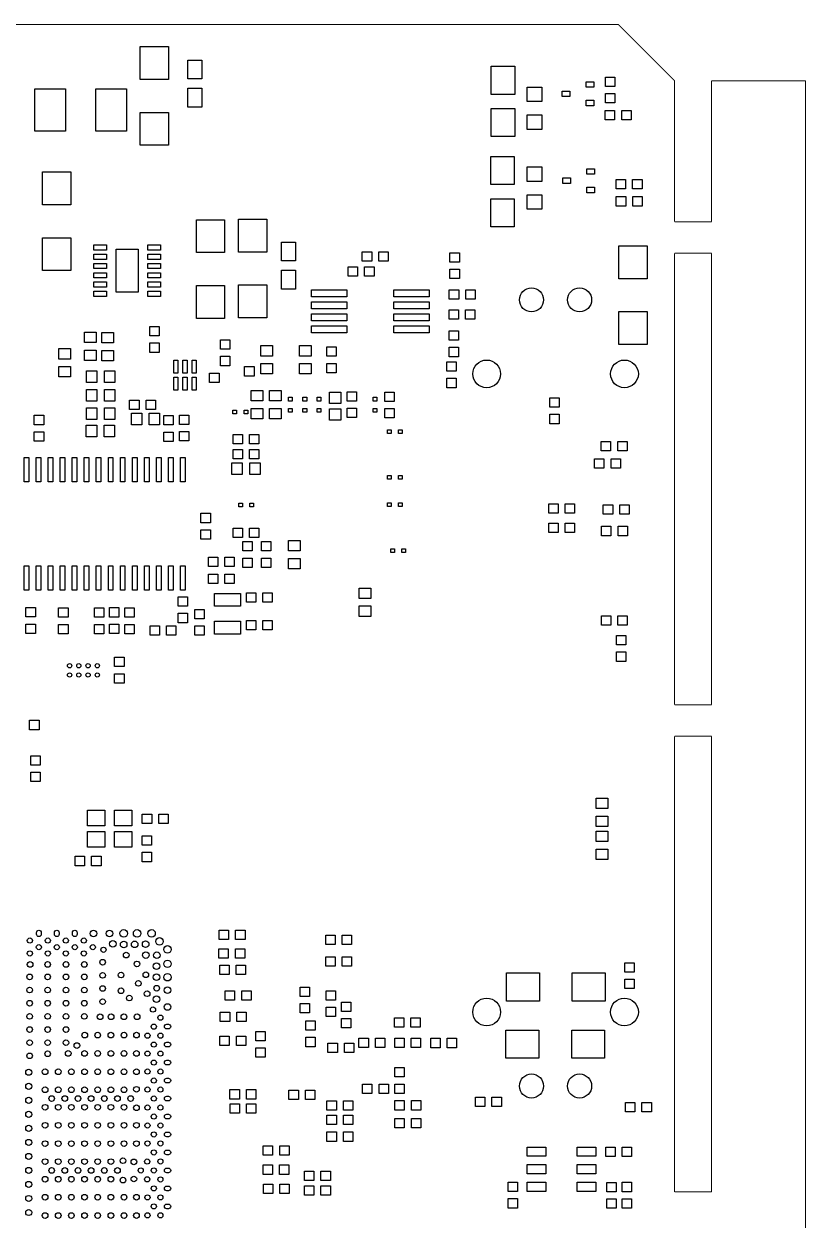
# Model space of a CAD drawing. Extents: x -29 to 115, y -38 to 102.
# Drawn here: x 53.7 to 96, y 37 to 101.6 of the extents above; entities that cross this region are included whole.
import ezdxf

# ---------------------------------------------------------------- set-up
doc = ezdxf.new("R2010")
doc.units = 0
doc.layers.add('BG_OUTLINE', color=254, linetype='CONTINUOUS')
doc.layers.add('PIN_PASTEMASK_TOP', color=85, linetype='CONTINUOUS')

msp = doc.modelspace()

# ---------------------------------------------------------------- linework, layer by layer
at = {"layer": 'BG_OUTLINE', "const_width": 0.0508}
for points in [[(85.852, 101.6), (3.048, 101.6)], [(85.851187, 101.599594), (3.048, 101.599594)], [(85.852, 101.6), (88.9, 98.552)], [(88.9, 90.932), (88.9, 98.552)], [(90.899996, 90.932), (90.899996, 98.552)], [(90.899996, 98.552), (95.979996, 98.552)], [(95.979996, 3.048), (95.979996, 98.552)], [(88.9, 90.932), (90.899996, 90.932)], [(88.9, 64.8208), (88.9, 89.2302)], [(88.9, 89.2302), (90.899996, 89.2302)], [(90.899996, 64.8208), (90.899996, 89.2302)], [(88.9, 64.8208), (90.899996, 64.8208)], [(88.9, 38.481), (88.9, 63.119)], [(88.9, 63.119), (90.899996, 63.119)], [(90.899996, 38.481), (90.899996, 63.119)], [(88.9, 38.481), (90.899996, 38.481)]]:
    msp.add_lwpolyline(points, dxfattribs=at)
at = {"layer": 'PIN_PASTEMASK_TOP'}
for points in [[(61.539222, 100.400307), (61.539222, 98.622307), (60.015222, 98.622307), (60.015222, 100.400307)], [(63.342317, 99.669092), (63.342317, 98.653092), (62.580317, 98.653092), (62.580317, 99.669092)], [(78.98638, 97.816416), (78.98638, 99.340416), (80.25638, 99.340416), (80.25638, 97.816416)], [(84.528482, 98.197708), (84.118475, 98.197708), (84.118475, 98.497708), (84.528482, 98.497708)], [(85.155329, 98.245066), (85.155329, 98.753066), (85.663329, 98.753066), (85.663329, 98.245066)], [(54.315081, 95.821805), (54.315081, 98.107805), (55.966081, 98.107805), (55.966081, 95.821805)], [(57.615099, 95.821805), (57.615099, 98.107805), (59.266099, 98.107805), (59.266099, 95.821805)], [(63.342317, 98.145092), (63.342317, 97.129092), (62.580317, 97.129092), (62.580317, 98.145092)], [(81.715762, 97.422564), (80.928362, 97.422564), (80.928362, 98.209964), (81.715762, 98.209964)], [(83.228459, 97.697709), (82.818453, 97.697709), (82.818453, 97.997708), (83.228459, 97.997708)], [(85.155329, 97.356066), (85.155329, 97.864066), (85.663329, 97.864066), (85.663329, 97.356066)], [(78.98638, 95.530416), (78.98638, 97.054416), (80.25638, 97.054416), (80.25638, 95.530416)], [(84.528482, 97.19771), (84.118475, 97.19771), (84.118475, 97.497709), (84.528482, 97.497709)], [(61.539222, 96.844307), (61.539222, 95.066307), (60.015222, 95.066307), (60.015222, 96.844307)], [(81.715762, 95.922541), (80.928362, 95.922541), (80.928362, 96.709941), (81.715762, 96.709941)], [(85.65642, 96.436993), (85.14842, 96.436993), (85.14842, 96.944993), (85.65642, 96.944993)], [(86.54542, 96.436993), (86.03742, 96.436993), (86.03742, 96.944993), (86.54542, 96.944993)], [(78.959456, 92.935857), (78.959456, 94.459857), (80.229456, 94.459857), (80.229456, 92.935857)], [(81.715762, 93.104564), (80.928362, 93.104564), (80.928362, 93.891964), (81.715762, 93.891964)], [(84.567674, 93.497794), (84.157668, 93.497794), (84.157668, 93.797793), (84.567674, 93.797793)], [(56.261203, 93.622774), (56.261203, 91.844774), (54.737203, 91.844774), (54.737203, 93.622774)], [(83.267652, 92.997795), (82.857645, 92.997795), (82.857645, 93.297794), (83.267652, 93.297794)], [(85.740951, 93.212209), (86.248951, 93.212209), (86.248951, 92.704209), (85.740951, 92.704209)], [(86.629951, 93.212209), (87.137951, 93.212209), (87.137951, 92.704209), (86.629951, 92.704209)], [(84.567674, 92.497796), (84.157668, 92.497796), (84.157668, 92.797795), (84.567674, 92.797795)], [(78.959456, 90.649857), (78.959456, 92.173857), (80.229456, 92.173857), (80.229456, 90.649857)], [(81.715762, 91.604541), (80.928362, 91.604541), (80.928362, 92.391941), (81.715762, 92.391941)], [(86.255022, 91.781122), (85.747022, 91.781122), (85.747022, 92.289122), (86.255022, 92.289122)], [(87.144022, 91.781122), (86.636022, 91.781122), (86.636022, 92.289122), (87.144022, 92.289122)], [(64.577011, 91.041601), (64.577011, 89.263601), (63.053011, 89.263601), (63.053011, 91.041601)], [(66.848609, 91.067712), (66.848609, 89.289712), (65.324609, 89.289712), (65.324609, 91.067712)], [(56.261203, 90.066774), (56.261203, 88.288774), (54.737203, 88.288774), (54.737203, 90.066774)], [(57.511823, 89.674319), (58.197623, 89.674319), (58.197623, 89.394919), (57.511823, 89.394919)], [(59.909812, 89.44041), (59.909812, 87.12901), (58.716012, 87.12901), (58.716012, 89.44041)], [(60.4282, 89.674319), (61.114, 89.674319), (61.114, 89.394919), (60.4282, 89.394919)], [(68.404943, 89.830656), (68.404943, 88.814656), (67.642943, 88.814656), (67.642943, 89.830656)], [(72.016112, 89.309092), (72.524112, 89.309092), (72.524112, 88.801092), (72.016112, 88.801092)], [(72.905112, 89.309092), (73.413112, 89.309092), (73.413112, 88.801092), (72.905112, 88.801092)], [(77.263854, 89.258445), (77.263854, 88.750445), (76.755854, 88.750445), (76.755854, 89.258445)], [(87.407699, 89.62898), (87.407699, 87.85098), (85.883699, 87.85098), (85.883699, 89.62898)], [(57.511823, 89.174498), (58.197623, 89.174498), (58.197623, 88.895098), (57.511823, 88.895098)], [(57.511823, 88.674321), (58.197623, 88.674321), (58.197623, 88.394921), (57.511823, 88.394921)], [(60.4282, 89.174498), (61.114, 89.174498), (61.114, 88.895098), (60.4282, 88.895098)], [(60.4282, 88.674321), (61.114, 88.674321), (61.114, 88.394921), (60.4282, 88.394921)], [(57.511823, 88.1745), (58.197623, 88.1745), (58.197623, 87.8951), (57.511823, 87.8951)], [(60.4282, 88.1745), (61.114, 88.1745), (61.114, 87.8951), (60.4282, 87.8951)], [(68.404943, 88.306656), (68.404943, 87.290656), (67.642943, 87.290656), (67.642943, 88.306656)], [(71.255103, 88.487707), (71.763103, 88.487707), (71.763103, 87.979707), (71.255103, 87.979707)], [(72.144103, 88.487707), (72.652103, 88.487707), (72.652103, 87.979707), (72.144103, 87.979707)], [(77.263854, 88.369445), (77.263854, 87.861445), (76.755854, 87.861445), (76.755854, 88.369445)], [(57.511823, 87.674323), (58.197623, 87.674323), (58.197623, 87.394923), (57.511823, 87.394923)], [(60.4282, 87.674323), (61.114, 87.674323), (61.114, 87.394923), (60.4282, 87.394923)], [(64.577011, 87.485601), (64.577011, 85.707601), (63.053011, 85.707601), (63.053011, 87.485601)], [(66.848609, 87.511712), (66.848609, 85.733712), (65.324609, 85.733712), (65.324609, 87.511712)], [(57.511823, 87.174502), (58.197623, 87.174502), (58.197623, 86.895102), (57.511823, 86.895102)], [(60.4282, 87.174502), (61.114, 87.174502), (61.114, 86.895102), (60.4282, 86.895102)], [(69.2785, 86.8775), (69.2785, 87.2585), (71.1835, 87.2585), (71.1835, 86.8775)], [(73.7235, 86.8775), (73.7235, 87.2585), (75.6285, 87.2585), (75.6285, 86.8775)], [(77.22677, 86.74923), (76.71877, 86.74923), (76.71877, 87.25723), (77.22677, 87.25723)], [(78.11577, 86.74923), (77.60777, 86.74923), (77.60777, 87.25723), (78.11577, 87.25723)], [(69.2785, 86.22731), (69.2785, 86.60831), (71.1835, 86.60831), (71.1835, 86.22731)], [(73.7235, 86.22731), (73.7235, 86.60831), (75.6285, 86.60831), (75.6285, 86.22731)], [(77.213358, 85.657131), (76.705358, 85.657131), (76.705358, 86.165131), (77.213358, 86.165131)], [(78.102358, 85.657131), (77.594358, 85.657131), (77.594358, 86.165131), (78.102358, 86.165131)], [(87.407699, 86.07298), (87.407699, 84.29498), (85.883699, 84.29498), (85.883699, 86.07298)], [(69.2785, 85.576994), (69.2785, 85.957994), (71.1835, 85.957994), (71.1835, 85.576994)], [(73.7235, 85.576994), (73.7235, 85.957994), (75.6285, 85.957994), (75.6285, 85.576994)], [(57.636461, 84.401889), (57.006541, 84.401889), (57.006541, 84.961959), (57.636461, 84.961959)], [(58.57687, 84.387563), (57.94695, 84.387563), (57.94695, 84.947633), (58.57687, 84.947633)], [(61.043718, 85.265158), (61.043718, 84.757158), (60.535718, 84.757158), (60.535718, 85.265158)], [(69.2785, 84.926805), (69.2785, 85.307805), (71.1835, 85.307805), (71.1835, 84.926805)], [(73.7235, 84.926805), (73.7235, 85.307805), (75.6285, 85.307805), (75.6285, 84.926805)], [(76.707086, 84.524596), (76.707086, 85.032596), (77.215086, 85.032596), (77.215086, 84.524596)], [(56.250434, 83.510247), (55.620514, 83.510247), (55.620514, 84.070317), (56.250434, 84.070317)], [(61.043718, 84.376158), (61.043718, 83.868158), (60.535718, 83.868158), (60.535718, 84.376158)], [(64.860221, 84.545729), (64.860221, 84.037729), (64.352221, 84.037729), (64.352221, 84.545729)], [(66.537535, 84.231353), (67.167455, 84.231353), (67.167455, 83.671283), (66.537535, 83.671283)], [(69.247512, 83.671283), (68.617592, 83.671283), (68.617592, 84.231353), (69.247512, 84.231353)], [(70.100038, 83.656932), (70.100038, 84.164932), (70.608038, 84.164932), (70.608038, 83.656932)], [(76.707086, 83.635596), (76.707086, 84.143596), (77.215086, 84.143596), (77.215086, 83.635596)], [(57.636461, 83.432117), (57.006541, 83.432117), (57.006541, 83.992187), (57.636461, 83.992187)], [(58.57687, 83.417791), (57.94695, 83.417791), (57.94695, 83.977861), (58.57687, 83.977861)], [(61.825137, 83.451332), (62.045126, 83.451332), (62.045126, 82.751333), (61.825137, 82.751333)], [(62.325136, 83.451332), (62.545125, 83.451332), (62.545125, 82.751333), (62.325136, 82.751333)], [(62.825135, 83.451332), (63.045124, 83.451332), (63.045124, 82.751333), (62.825135, 82.751333)], [(64.860221, 83.656729), (64.860221, 83.148729), (64.352221, 83.148729), (64.352221, 83.656729)], [(56.250434, 82.540475), (55.620514, 82.540475), (55.620514, 83.100545), (56.250434, 83.100545)], [(57.103391, 82.24205), (57.103391, 82.87197), (57.663461, 82.87197), (57.663461, 82.24205)], [(58.073163, 82.24205), (58.073163, 82.87197), (58.633233, 82.87197), (58.633233, 82.24205)], [(65.657374, 82.59003), (65.657374, 83.09803), (66.165374, 83.09803), (66.165374, 82.59003)], [(66.537535, 83.261581), (67.167455, 83.261581), (67.167455, 82.701511), (66.537535, 82.701511)], [(69.247512, 82.701511), (68.617592, 82.701511), (68.617592, 83.261581), (69.247512, 83.261581)], [(70.100038, 82.767932), (70.100038, 83.275932), (70.608038, 83.275932), (70.608038, 82.767932)], [(77.092759, 83.355078), (77.092759, 82.847078), (76.584759, 82.847078), (76.584759, 83.355078)], [(61.825137, 82.531344), (62.045126, 82.531344), (62.045126, 81.831345), (61.825137, 81.831345)], [(62.325136, 82.531344), (62.545125, 82.531344), (62.545125, 81.831345), (62.325136, 81.831345)], [(62.825135, 82.531344), (63.045124, 82.531344), (63.045124, 81.831345), (62.825135, 81.831345)], [(63.764058, 82.23951), (63.764058, 82.74751), (64.272058, 82.74751), (64.272058, 82.23951)], [(77.092759, 82.466078), (77.092759, 81.958078), (76.584759, 81.958078), (76.584759, 82.466078)], [(57.663461, 81.854954), (57.663461, 81.225034), (57.103391, 81.225034), (57.103391, 81.854954)], [(58.633233, 81.854954), (58.633233, 81.225034), (58.073163, 81.225034), (58.073163, 81.854954)], [(66.64137, 81.243856), (66.01145, 81.243856), (66.01145, 81.803926), (66.64137, 81.803926)], [(67.631666, 81.243856), (67.001746, 81.243856), (67.001746, 81.803926), (67.631666, 81.803926)], [(70.236055, 81.72003), (70.855865, 81.72003), (70.855865, 81.100219), (70.236055, 81.100219)], [(71.700949, 81.737505), (71.700949, 81.229505), (71.192949, 81.229505), (71.192949, 81.737505)], [(73.240189, 81.217313), (73.240189, 81.725313), (73.748189, 81.725313), (73.748189, 81.217313)], [(57.663461, 80.864659), (57.663461, 80.234739), (57.103391, 80.234739), (57.103391, 80.864659)], [(58.633233, 80.864659), (58.633233, 80.234739), (58.073163, 80.234739), (58.073163, 80.864659)], [(59.442096, 81.288941), (59.950096, 81.288941), (59.950096, 80.780941), (59.442096, 80.780941)], [(60.331096, 81.288941), (60.839096, 81.288941), (60.839096, 80.780941), (60.331096, 80.780941)], [(66.64137, 80.274084), (66.01145, 80.274084), (66.01145, 80.834154), (66.64137, 80.834154)], [(67.631666, 80.274084), (67.001746, 80.274084), (67.001746, 80.834154), (67.631666, 80.834154)], [(68.034179, 81.439004), (68.234179, 81.439004), (68.234179, 81.239004), (68.034179, 81.239004)], [(68.034179, 80.839005), (68.234179, 80.839005), (68.234179, 80.639006), (68.034179, 80.639006)], [(68.811724, 81.439004), (69.011724, 81.439004), (69.011724, 81.239004), (68.811724, 81.239004)], [(68.811724, 80.839005), (69.011724, 80.839005), (69.011724, 80.639006), (68.811724, 80.639006)], [(69.575147, 81.439004), (69.775146, 81.439004), (69.775146, 81.239004), (69.575147, 81.239004)], [(69.575147, 80.839005), (69.775146, 80.839005), (69.775146, 80.639006), (69.575147, 80.639006)], [(71.700949, 80.848505), (71.700949, 80.340505), (71.192949, 80.340505), (71.192949, 80.848505)], [(72.606789, 81.439004), (72.806789, 81.439004), (72.806789, 81.239004), (72.606789, 81.239004)], [(72.606789, 80.839005), (72.806789, 80.839005), (72.806789, 80.639006), (72.606789, 80.639006)], [(73.240189, 80.328313), (73.240189, 80.836313), (73.748189, 80.836313), (73.748189, 80.328313)], [(82.158332, 80.903166), (82.158332, 81.411166), (82.666332, 81.411166), (82.666332, 80.903166)], [(54.287623, 79.959403), (54.287623, 80.467403), (54.795623, 80.467403), (54.795623, 79.959403)], [(60.092717, 80.585259), (60.092717, 79.955339), (59.532647, 79.955339), (59.532647, 80.585259)], [(61.062489, 80.585259), (61.062489, 79.955339), (60.502419, 79.955339), (60.502419, 80.585259)], [(61.29213, 79.944671), (61.29213, 80.452671), (61.80013, 80.452671), (61.80013, 79.944671)], [(62.135207, 79.967328), (62.135207, 80.475328), (62.643207, 80.475328), (62.643207, 79.967328)], [(65.023898, 80.539819), (65.023898, 80.739818), (65.223898, 80.739818), (65.223898, 80.539819)], [(65.623897, 80.539819), (65.623897, 80.739818), (65.823897, 80.739818), (65.823897, 80.539819)], [(70.236055, 80.820819), (70.855865, 80.820819), (70.855865, 80.201008), (70.236055, 80.201008)], [(82.158332, 80.014166), (82.158332, 80.522166), (82.666332, 80.522166), (82.666332, 80.014166)], [(54.287623, 79.070403), (54.287623, 79.578403), (54.795623, 79.578403), (54.795623, 79.070403)], [(57.099022, 79.304591), (57.099022, 79.934511), (57.659092, 79.934511), (57.659092, 79.304591)], [(58.068794, 79.304591), (58.068794, 79.934511), (58.628864, 79.934511), (58.628864, 79.304591)], [(61.29213, 79.055671), (61.29213, 79.563671), (61.80013, 79.563671), (61.80013, 79.055671)], [(62.135207, 79.078328), (62.135207, 79.586328), (62.643207, 79.586328), (62.643207, 79.078328)], [(73.580803, 79.687242), (73.580803, 79.487243), (73.380803, 79.487243), (73.380803, 79.687242)], [(74.180802, 79.687242), (74.180802, 79.487243), (73.980802, 79.487243), (73.980802, 79.687242)], [(65.544395, 78.916479), (65.036395, 78.916479), (65.036395, 79.424479), (65.544395, 79.424479)], [(66.433395, 78.916479), (65.925395, 78.916479), (65.925395, 79.424479), (66.433395, 79.424479)], [(84.934552, 79.047238), (85.442552, 79.047238), (85.442552, 78.539238), (84.934552, 78.539238)], [(85.823552, 79.047238), (86.331552, 79.047238), (86.331552, 78.539238), (85.823552, 78.539238)], [(65.036395, 78.61869), (65.544395, 78.61869), (65.544395, 78.11069), (65.036395, 78.11069)], [(65.925395, 78.61869), (66.433395, 78.61869), (66.433395, 78.11069), (65.925395, 78.11069)], [(53.989643, 76.86948), (53.739631, 76.86948), (53.739631, 78.179485), (53.989643, 78.179485)], [(54.639654, 76.86948), (54.389642, 76.86948), (54.389642, 78.179485), (54.639654, 78.179485)], [(55.289666, 76.86948), (55.039654, 76.86948), (55.039654, 78.179485), (55.289666, 78.179485)], [(55.939652, 76.86948), (55.68964, 76.86948), (55.68964, 78.179485), (55.939652, 78.179485)], [(56.589663, 76.86948), (56.339651, 76.86948), (56.339651, 78.179485), (56.589663, 78.179485)], [(57.239649, 76.86948), (56.989637, 76.86948), (56.989637, 78.179485), (57.239649, 78.179485)], [(57.889661, 76.86948), (57.639649, 76.86948), (57.639649, 78.179485), (57.889661, 78.179485)], [(58.539647, 76.86948), (58.289634, 76.86948), (58.289634, 78.179485), (58.539647, 78.179485)], [(59.189658, 76.86948), (58.939646, 76.86948), (58.939646, 78.179485), (59.189658, 78.179485)], [(59.839644, 76.86948), (59.589632, 76.86948), (59.589632, 78.179485), (59.839644, 78.179485)], [(60.489655, 76.86948), (60.239643, 76.86948), (60.239643, 78.179485), (60.489655, 78.179485)], [(61.139642, 76.86948), (60.889629, 76.86948), (60.889629, 78.179485), (61.139642, 78.179485)], [(61.789653, 76.86948), (61.539641, 76.86948), (61.539641, 78.179485), (61.789653, 78.179485)], [(62.439664, 76.86948), (62.189652, 76.86948), (62.189652, 78.179485), (62.439664, 78.179485)], [(64.969974, 77.27442), (64.969974, 77.90434), (65.530044, 77.90434), (65.530044, 77.27442)], [(65.939746, 77.27442), (65.939746, 77.90434), (66.499816, 77.90434), (66.499816, 77.27442)], [(84.57377, 78.108658), (85.08177, 78.108658), (85.08177, 77.600658), (84.57377, 77.600658)], [(85.46277, 78.108658), (85.97077, 78.108658), (85.97077, 77.600658), (85.46277, 77.600658)], [(73.580803, 77.217346), (73.580803, 77.017347), (73.380803, 77.017347), (73.380803, 77.217346)], [(74.180802, 77.217346), (74.180802, 77.017347), (73.980802, 77.017347), (73.980802, 77.217346)], [(65.334896, 75.516918), (65.334896, 75.716917), (65.534896, 75.716917), (65.534896, 75.516918)], [(65.934895, 75.516918), (65.934895, 75.716917), (66.134894, 75.716917), (66.134894, 75.516918)], [(73.580803, 75.743029), (73.580803, 75.543029), (73.380803, 75.543029), (73.380803, 75.743029)], [(74.180802, 75.743029), (74.180802, 75.543029), (73.980802, 75.543029), (73.980802, 75.743029)], [(82.601918, 75.173027), (82.093918, 75.173027), (82.093918, 75.681027), (82.601918, 75.681027)], [(83.490918, 75.173027), (82.982918, 75.173027), (82.982918, 75.681027), (83.490918, 75.681027)], [(63.805714, 75.167439), (63.805714, 74.659439), (63.297714, 74.659439), (63.297714, 75.167439)], [(85.55167, 75.120805), (85.04367, 75.120805), (85.04367, 75.628805), (85.55167, 75.628805)], [(86.44067, 75.120805), (85.93267, 75.120805), (85.93267, 75.628805), (86.44067, 75.628805)], [(82.601918, 74.128884), (82.093918, 74.128884), (82.093918, 74.636884), (82.601918, 74.636884)], [(83.490918, 74.128884), (82.982918, 74.128884), (82.982918, 74.636884), (83.490918, 74.636884)], [(85.460332, 73.959212), (84.952332, 73.959212), (84.952332, 74.467212), (85.460332, 74.467212)], [(86.349332, 73.959212), (85.841332, 73.959212), (85.841332, 74.467212), (86.349332, 74.467212)], [(63.805714, 74.278439), (63.805714, 73.770439), (63.297714, 73.770439), (63.297714, 74.278439)], [(65.544395, 73.85619), (65.036395, 73.85619), (65.036395, 74.36419), (65.544395, 74.36419)], [(66.433395, 73.85619), (65.925395, 73.85619), (65.925395, 74.36419), (66.433395, 74.36419)], [(65.561058, 73.132086), (65.561058, 73.640086), (66.069058, 73.640086), (66.069058, 73.132086)], [(66.573502, 73.132086), (66.573502, 73.640086), (67.081502, 73.640086), (67.081502, 73.132086)], [(68.664531, 73.137293), (68.034611, 73.137293), (68.034611, 73.697363), (68.664531, 73.697363)], [(73.758806, 73.240722), (73.758806, 73.040723), (73.558806, 73.040723), (73.558806, 73.240722)], [(74.358805, 73.240722), (74.358805, 73.040723), (74.158805, 73.040723), (74.158805, 73.240722)], [(64.204088, 72.287587), (63.696088, 72.287587), (63.696088, 72.795587), (64.204088, 72.795587)], [(65.093088, 72.287587), (64.585088, 72.287587), (64.585088, 72.795587), (65.093088, 72.795587)], [(65.561058, 72.243086), (65.561058, 72.751086), (66.069058, 72.751086), (66.069058, 72.243086)], [(66.573502, 72.243086), (66.573502, 72.751086), (67.081502, 72.751086), (67.081502, 72.243086)], [(68.664531, 72.167521), (68.034611, 72.167521), (68.034611, 72.727591), (68.664531, 72.727591)], [(53.989643, 71.019505), (53.739631, 71.019505), (53.739631, 72.32951), (53.989643, 72.32951)], [(54.639654, 71.019505), (54.389642, 71.019505), (54.389642, 72.32951), (54.639654, 72.32951)], [(55.289666, 71.019505), (55.039654, 71.019505), (55.039654, 72.32951), (55.289666, 72.32951)], [(55.939652, 71.019505), (55.68964, 71.019505), (55.68964, 72.32951), (55.939652, 72.32951)], [(56.589663, 71.019505), (56.339651, 71.019505), (56.339651, 72.32951), (56.589663, 72.32951)], [(57.239649, 71.019505), (56.989637, 71.019505), (56.989637, 72.32951), (57.239649, 72.32951)], [(57.889661, 71.019505), (57.639649, 71.019505), (57.639649, 72.32951), (57.889661, 72.32951)], [(58.539647, 71.019505), (58.289634, 71.019505), (58.289634, 72.32951), (58.539647, 72.32951)], [(59.189658, 71.019505), (58.939646, 71.019505), (58.939646, 72.32951), (59.189658, 72.32951)], [(59.839644, 71.019505), (59.589632, 71.019505), (59.589632, 72.32951), (59.839644, 72.32951)], [(60.489655, 71.019505), (60.239643, 71.019505), (60.239643, 72.32951), (60.489655, 72.32951)], [(61.139642, 71.019505), (60.889629, 71.019505), (60.889629, 72.32951), (61.139642, 72.32951)], [(61.789653, 71.019505), (61.539641, 71.019505), (61.539641, 72.32951), (61.789653, 72.32951)], [(62.439664, 71.019505), (62.189652, 71.019505), (62.189652, 72.32951), (62.439664, 72.32951)], [(64.209168, 71.374305), (63.701168, 71.374305), (63.701168, 71.882305), (64.209168, 71.882305)], [(65.098168, 71.374305), (64.590168, 71.374305), (64.590168, 71.882305), (65.098168, 71.882305)], [(62.568658, 70.652234), (62.568658, 70.144234), (62.060658, 70.144234), (62.060658, 70.652234)], [(65.431975, 70.140716), (64.031978, 70.140716), (64.031978, 70.840714), (65.431975, 70.840714)], [(66.261056, 70.360591), (65.753056, 70.360591), (65.753056, 70.868591), (66.261056, 70.868591)], [(67.150056, 70.360591), (66.642056, 70.360591), (66.642056, 70.868591), (67.150056, 70.868591)], [(72.484183, 70.567728), (71.854263, 70.567728), (71.854263, 71.127798), (72.484183, 71.127798)], [(54.346246, 70.070777), (54.346246, 69.562777), (53.838246, 69.562777), (53.838246, 70.070777)], [(55.602124, 69.546826), (55.602124, 70.054826), (56.110124, 70.054826), (56.110124, 69.546826)], [(58.050684, 70.054826), (58.050684, 69.546826), (57.542684, 69.546826), (57.542684, 70.054826)], [(58.858506, 70.06844), (58.858506, 69.56044), (58.350506, 69.56044), (58.350506, 70.06844)], [(59.684717, 70.054826), (59.684717, 69.546826), (59.176717, 69.546826), (59.176717, 70.054826)], [(63.471654, 69.973444), (63.471654, 69.465444), (62.963654, 69.465444), (62.963654, 69.973444)], [(72.484183, 69.597956), (71.854263, 69.597956), (71.854263, 70.158026), (72.484183, 70.158026)], [(62.568658, 69.763234), (62.568658, 69.255234), (62.060658, 69.255234), (62.060658, 69.763234)], [(65.431975, 68.640693), (64.031978, 68.640693), (64.031978, 69.340692), (65.431975, 69.340692)], [(66.258745, 68.862092), (65.750745, 68.862092), (65.750745, 69.370092), (66.258745, 69.370092)], [(67.147745, 68.862092), (66.639745, 68.862092), (66.639745, 69.370092), (67.147745, 69.370092)], [(84.945728, 69.626785), (85.453728, 69.626785), (85.453728, 69.118785), (84.945728, 69.118785)], [(85.834728, 69.626785), (86.342728, 69.626785), (86.342728, 69.118785), (85.834728, 69.118785)], [(54.346246, 69.181777), (54.346246, 68.673777), (53.838246, 68.673777), (53.838246, 69.181777)], [(55.602124, 68.657826), (55.602124, 69.165826), (56.110124, 69.165826), (56.110124, 68.657826)], [(58.050684, 69.165826), (58.050684, 68.657826), (57.542684, 68.657826), (57.542684, 69.165826)], [(58.858506, 69.17944), (58.858506, 68.67144), (58.350506, 68.67144), (58.350506, 69.17944)], [(59.684717, 69.165826), (59.684717, 68.657826), (59.176717, 68.657826), (59.176717, 69.165826)], [(60.545878, 69.084444), (61.053878, 69.084444), (61.053878, 68.576444), (60.545878, 68.576444)], [(61.434878, 69.084444), (61.942878, 69.084444), (61.942878, 68.576444), (61.434878, 68.576444)], [(63.471654, 69.084444), (63.471654, 68.576444), (62.963654, 68.576444), (62.963654, 69.084444)], [(86.268662, 68.560798), (86.268662, 68.052798), (85.760662, 68.052798), (85.760662, 68.560798)], [(58.629702, 66.878911), (58.629702, 67.386911), (59.137702, 67.386911), (59.137702, 66.878911)], [(86.268662, 67.671798), (86.268662, 67.163798), (85.760662, 67.163798), (85.760662, 67.671798)], [(58.629702, 65.989911), (58.629702, 66.497911), (59.137702, 66.497911), (59.137702, 65.989911)], [(54.542411, 63.468402), (54.034411, 63.468402), (54.034411, 63.976402), (54.542411, 63.976402)], [(54.09946, 61.55497), (54.09946, 62.06297), (54.60746, 62.06297), (54.60746, 61.55497)], [(54.09946, 60.66597), (54.09946, 61.17397), (54.60746, 61.17397), (54.60746, 60.66597)], [(85.295435, 59.206003), (84.665515, 59.206003), (84.665515, 59.766073), (85.295435, 59.766073)], [(58.1057, 59.115096), (58.1057, 58.276896), (57.1659, 58.276896), (57.1659, 59.115096)], [(59.555482, 59.115096), (59.555482, 58.276896), (58.615682, 58.276896), (58.615682, 59.115096)], [(60.635007, 58.394092), (60.127007, 58.394092), (60.127007, 58.902092), (60.635007, 58.902092)], [(61.524007, 58.394092), (61.016007, 58.394092), (61.016007, 58.902092), (61.524007, 58.902092)], [(85.295435, 58.236231), (84.665515, 58.236231), (84.665515, 58.796301), (85.295435, 58.796301)], [(58.1057, 57.964883), (58.1057, 57.126683), (57.1659, 57.126683), (57.1659, 57.964883)], [(59.555482, 57.964883), (59.555482, 57.126683), (58.615682, 57.126683), (58.615682, 57.964883)], [(60.111538, 57.223457), (60.111538, 57.731457), (60.619538, 57.731457), (60.619538, 57.223457)], [(84.665515, 57.982485), (85.295435, 57.982485), (85.295435, 57.422415), (84.665515, 57.422415)], [(84.665515, 57.012713), (85.295435, 57.012713), (85.295435, 56.452643), (84.665515, 56.452643)], [(56.498109, 56.625998), (57.006109, 56.625998), (57.006109, 56.117998), (56.498109, 56.117998)], [(57.387109, 56.625998), (57.895109, 56.625998), (57.895109, 56.117998), (57.387109, 56.117998)], [(60.111538, 56.334457), (60.111538, 56.842457), (60.619538, 56.842457), (60.619538, 56.334457)], [(64.282295, 52.629511), (64.790295, 52.629511), (64.790295, 52.121511), (64.282295, 52.121511)], [(65.171295, 52.629511), (65.679295, 52.629511), (65.679295, 52.121511), (65.171295, 52.121511)], [(70.552488, 51.85791), (70.044488, 51.85791), (70.044488, 52.36591), (70.552488, 52.36591)], [(71.441488, 51.85791), (70.933488, 51.85791), (70.933488, 52.36591), (71.441488, 52.36591)], [(64.267309, 51.628497), (64.775309, 51.628497), (64.775309, 51.120497), (64.267309, 51.120497)], [(65.156309, 51.628497), (65.664309, 51.628497), (65.664309, 51.120497), (65.156309, 51.120497)], [(70.552488, 50.682195), (70.044488, 50.682195), (70.044488, 51.190195), (70.552488, 51.190195)], [(71.441488, 50.682195), (70.933488, 50.682195), (70.933488, 51.190195), (71.441488, 51.190195)], [(64.314324, 50.740767), (64.822324, 50.740767), (64.822324, 50.232767), (64.314324, 50.232767)], [(65.203324, 50.740767), (65.711324, 50.740767), (65.711324, 50.232767), (65.203324, 50.232767)], [(86.710215, 50.866548), (86.710215, 50.358548), (86.202215, 50.358548), (86.202215, 50.866548)], [(81.588356, 48.795737), (79.810356, 48.795737), (79.810356, 50.319737), (81.588356, 50.319737)], [(85.144356, 48.795737), (83.366356, 48.795737), (83.366356, 50.319737), (85.144356, 50.319737)], [(86.710215, 49.977548), (86.710215, 49.469548), (86.202215, 49.469548), (86.202215, 49.977548)], [(65.115948, 48.844098), (64.607948, 48.844098), (64.607948, 49.352098), (65.115948, 49.352098)], [(66.004948, 48.844098), (65.496948, 48.844098), (65.496948, 49.352098), (66.004948, 49.352098)], [(69.159425, 49.559362), (69.159425, 49.051362), (68.651425, 49.051362), (68.651425, 49.559362)], [(70.571665, 49.353521), (70.571665, 48.845521), (70.063665, 48.845521), (70.063665, 49.353521)], [(69.159425, 48.670362), (69.159425, 48.162362), (68.651425, 48.162362), (68.651425, 48.670362)], [(70.896886, 48.240493), (70.896886, 48.748493), (71.404886, 48.748493), (71.404886, 48.240493)], [(64.848435, 47.689008), (64.340435, 47.689008), (64.340435, 48.197008), (64.848435, 48.197008)], [(65.737435, 47.689008), (65.229435, 47.689008), (65.229435, 48.197008), (65.737435, 48.197008)], [(70.571665, 48.464521), (70.571665, 47.956521), (70.063665, 47.956521), (70.063665, 48.464521)], [(70.896886, 47.351493), (70.896886, 47.859493), (71.404886, 47.859493), (71.404886, 47.351493)], [(74.259542, 47.38431), (73.751542, 47.38431), (73.751542, 47.89231), (74.259542, 47.89231)], [(75.148542, 47.38431), (74.640542, 47.38431), (74.640542, 47.89231), (75.148542, 47.89231)], [(68.964454, 47.222562), (68.964454, 47.730562), (69.472454, 47.730562), (69.472454, 47.222562)], [(79.78201, 47.229166), (81.56001, 47.229166), (81.56001, 45.705166), (79.78201, 45.705166)], [(83.33801, 47.229166), (85.11601, 47.229166), (85.11601, 45.705166), (83.33801, 45.705166)], [(64.829411, 46.399602), (64.321411, 46.399602), (64.321411, 46.907602), (64.829411, 46.907602)], [(65.718411, 46.399602), (65.210411, 46.399602), (65.210411, 46.907602), (65.718411, 46.907602)], [(66.773552, 47.16079), (66.773552, 46.65279), (66.265552, 46.65279), (66.265552, 47.16079)], [(68.964454, 46.333562), (68.964454, 46.841562), (69.472454, 46.841562), (69.472454, 46.333562)], [(72.346312, 46.283905), (71.838312, 46.283905), (71.838312, 46.791905), (72.346312, 46.791905)], [(73.235312, 46.283905), (72.727312, 46.283905), (72.727312, 46.791905), (73.235312, 46.791905)], [(73.768814, 46.790153), (74.276814, 46.790153), (74.276814, 46.282153), (73.768814, 46.282153)], [(74.657814, 46.790153), (75.165814, 46.790153), (75.165814, 46.282153), (74.657814, 46.282153)], [(76.223876, 46.278698), (75.715876, 46.278698), (75.715876, 46.786698), (76.223876, 46.786698)], [(77.112876, 46.278698), (76.604876, 46.278698), (76.604876, 46.786698), (77.112876, 46.786698)], [(66.773552, 46.27179), (66.773552, 45.76379), (66.265552, 45.76379), (66.265552, 46.27179)], [(70.160083, 46.526399), (70.668083, 46.526399), (70.668083, 46.018399), (70.160083, 46.018399)], [(71.049083, 46.526399), (71.557083, 46.526399), (71.557083, 46.018399), (71.049083, 46.018399)], [(74.278439, 45.202958), (74.278439, 44.694958), (73.770439, 44.694958), (73.770439, 45.202958)], [(65.373402, 43.502783), (64.865402, 43.502783), (64.865402, 44.010783), (65.373402, 44.010783)], [(66.262402, 43.502783), (65.754402, 43.502783), (65.754402, 44.010783), (66.262402, 44.010783)], [(68.56161, 43.47972), (68.05361, 43.47972), (68.05361, 43.98772), (68.56161, 43.98772)], [(69.45061, 43.47972), (68.94261, 43.47972), (68.94261, 43.98772), (69.45061, 43.98772)], [(72.033079, 44.314059), (72.541079, 44.314059), (72.541079, 43.806059), (72.033079, 43.806059)], [(72.922079, 44.314059), (73.430079, 44.314059), (73.430079, 43.806059), (72.922079, 43.806059)], [(74.278439, 44.313958), (74.278439, 43.805958), (73.770439, 43.805958), (73.770439, 44.313958)], [(70.61454, 42.893285), (70.10654, 42.893285), (70.10654, 43.401285), (70.61454, 43.401285)], [(71.50354, 42.893285), (70.99554, 42.893285), (70.99554, 43.401285), (71.50354, 43.401285)], [(74.288701, 42.908931), (73.780701, 42.908931), (73.780701, 43.416931), (74.288701, 43.416931)], [(75.177701, 42.908931), (74.669701, 42.908931), (74.669701, 43.416931), (75.177701, 43.416931)], [(78.138223, 43.605907), (78.646223, 43.605907), (78.646223, 43.097907), (78.138223, 43.097907)], [(79.027223, 43.605907), (79.535223, 43.605907), (79.535223, 43.097907), (79.027223, 43.097907)], [(65.378584, 42.73296), (64.870584, 42.73296), (64.870584, 43.24096), (65.378584, 43.24096)], [(66.267584, 42.73296), (65.759584, 42.73296), (65.759584, 43.24096), (66.267584, 43.24096)], [(86.755199, 42.812487), (86.247199, 42.812487), (86.247199, 43.320487), (86.755199, 43.320487)], [(87.644199, 42.812487), (87.136199, 42.812487), (87.136199, 43.320487), (87.644199, 43.320487)], [(70.61454, 42.122852), (70.10654, 42.122852), (70.10654, 42.630852), (70.61454, 42.630852)], [(71.50354, 42.122852), (70.99554, 42.122852), (70.99554, 42.630852), (71.50354, 42.630852)], [(73.779177, 42.45102), (74.287177, 42.45102), (74.287177, 41.94302), (73.779177, 41.94302)], [(74.668177, 42.45102), (75.176177, 42.45102), (75.176177, 41.94302), (74.668177, 41.94302)], [(70.61454, 41.214345), (70.10654, 41.214345), (70.10654, 41.722345), (70.61454, 41.722345)], [(71.50354, 41.214345), (70.99554, 41.214345), (70.99554, 41.722345), (71.50354, 41.722345)], [(67.171824, 40.467788), (66.663824, 40.467788), (66.663824, 40.975788), (67.171824, 40.975788)], [(68.060824, 40.467788), (67.552824, 40.467788), (67.552824, 40.975788), (68.060824, 40.975788)], [(81.936209, 40.406129), (80.936211, 40.406129), (80.936211, 40.906128), (81.936209, 40.906128)], [(84.636229, 40.406129), (83.636231, 40.406129), (83.636231, 40.906128), (84.636229, 40.906128)], [(85.173922, 40.904363), (85.681922, 40.904363), (85.681922, 40.396363), (85.173922, 40.396363)], [(86.062922, 40.904363), (86.570922, 40.904363), (86.570922, 40.396363), (86.062922, 40.396363)], [(67.162578, 39.429944), (66.654578, 39.429944), (66.654578, 39.937944), (67.162578, 39.937944)], [(68.051578, 39.429944), (67.543578, 39.429944), (67.543578, 39.937944), (68.051578, 39.937944)], [(68.895468, 39.605814), (69.403468, 39.605814), (69.403468, 39.097814), (68.895468, 39.097814)], [(69.784468, 39.605814), (70.292468, 39.605814), (70.292468, 39.097814), (69.784468, 39.097814)], [(81.936209, 39.456119), (80.936211, 39.456119), (80.936211, 39.956118), (81.936209, 39.956118)], [(84.636229, 39.456119), (83.636231, 39.456119), (83.636231, 39.956118), (84.636229, 39.956118)], [(67.17853, 38.391186), (66.67053, 38.391186), (66.67053, 38.899186), (67.17853, 38.899186)], [(68.06753, 38.391186), (67.55953, 38.391186), (67.55953, 38.899186), (68.06753, 38.899186)], [(69.402452, 38.303606), (68.894452, 38.303606), (68.894452, 38.811606), (69.402452, 38.811606)], [(70.291452, 38.303606), (69.783452, 38.303606), (69.783452, 38.811606), (70.291452, 38.811606)], [(80.415282, 39.006069), (80.415282, 38.498069), (79.907282, 38.498069), (79.907282, 39.006069)], [(81.936209, 38.506108), (80.936211, 38.506108), (80.936211, 39.006107), (81.936209, 39.006107)], [(84.636229, 38.506108), (83.636231, 38.506108), (83.636231, 39.006107), (84.636229, 39.006107)], [(85.240165, 38.490855), (85.240165, 38.998855), (85.748165, 38.998855), (85.748165, 38.490855)], [(86.570414, 39.000278), (86.570414, 38.492278), (86.062414, 38.492278), (86.062414, 39.000278)], [(80.415282, 38.117069), (80.415282, 37.609069), (79.907282, 37.609069), (79.907282, 38.117069)], [(85.240165, 37.601855), (85.240165, 38.109855), (85.748165, 38.109855), (85.748165, 37.601855)], [(86.570414, 38.111278), (86.570414, 37.603278), (86.062414, 37.603278), (86.062414, 38.111278)]]:
    msp.add_lwpolyline(points, close=True, dxfattribs=at)
for points in [[(54.40619, 52.412036), (54.40619, 52.500936, -1), (54.66019, 52.500936), (54.66019, 52.412036, -1)], [(55.377994, 52.412036), (55.377994, 52.500936, -1), (55.631994, 52.500936), (55.631994, 52.412036, -1)], [(56.349798, 52.412036), (56.349798, 52.500936, -1), (56.603798, 52.500936), (56.603798, 52.412036, -1)], [(61.443743, 47.543898), (61.532643, 47.543898, -1), (61.532643, 47.289898), (61.443743, 47.289898, -1)], [(61.443743, 46.572094), (61.532643, 46.572094, -1), (61.532643, 46.318094), (61.443743, 46.318094, -1)], [(61.443743, 45.60029), (61.532643, 45.60029, -1), (61.532643, 45.34629), (61.443743, 45.34629, -1)], [(61.443743, 44.628486), (61.532643, 44.628486, -1), (61.532643, 44.374486), (61.443743, 44.374486, -1)], [(61.443743, 43.656682), (61.532643, 43.656682, -1), (61.532643, 43.402682), (61.443743, 43.402682, -1)], [(61.443743, 42.684903), (61.532643, 42.684903, -1), (61.532643, 42.430903), (61.443743, 42.430903, -1)], [(61.443743, 41.713099), (61.532643, 41.713099, -1), (61.532643, 41.459099), (61.443743, 41.459099, -1)], [(61.443743, 40.741295), (61.532643, 40.741295, -1), (61.532643, 40.487295), (61.443743, 40.487295, -1)], [(61.443743, 39.769491), (61.532643, 39.769491, -1), (61.532643, 39.515491), (61.443743, 39.515491, -1)], [(61.443743, 38.797687), (61.532643, 38.797687, -1), (61.532643, 38.543687), (61.443743, 38.543687, -1)], [(61.443743, 37.825883), (61.532643, 37.825883, -1), (61.532643, 37.571883), (61.443743, 37.571883, -1)]]:
    msp.add_lwpolyline(points, format="xyb", close=True, dxfattribs=at)
for centre, radius in [((81.163414, 86.706304), 0.649999), ((83.763409, 86.706304), 0.649999), ((78.7384, 82.706312), 0.749999), ((86.188423, 82.706312), 0.749999), ((56.192801, 66.927908), 0.114998), ((56.6928, 66.927908), 0.114998), ((57.192824, 66.927908), 0.114998), ((57.692823, 66.927908), 0.114998), ((56.192801, 66.427883), 0.114998), ((56.6928, 66.427883), 0.114998), ((57.192824, 66.427883), 0.114998), ((57.692823, 66.427883), 0.114998), ((57.489801, 52.456486), 0.1778), ((58.353401, 52.456486), 0.1778), ((59.120684, 52.456486), 0.2032), ((59.844584, 52.456486), 0.2032), ((60.625685, 52.456486), 0.2032), ((54.047288, 52.071499), 0.1397), ((54.53319, 51.713079), 0.1397), ((55.019092, 52.071499), 0.1397), ((55.504994, 51.713079), 0.1397), ((55.990896, 52.071499), 0.1397), ((56.476798, 51.713079), 0.1397), ((56.9627, 52.071499), 0.1397), ((57.448602, 51.713079), 0.1397), ((58.526401, 51.888898), 0.1778), ((59.119186, 51.863193), 0.1778), ((59.712504, 51.864997), 0.1778), ((60.305899, 51.880186), 0.1778), ((61.057003, 52.025296), 0.2032), ((61.488193, 51.593979), 0.2032), ((54.047288, 51.372491), 0.1397), ((55.019092, 51.372491), 0.1397), ((55.990896, 51.372491), 0.1397), ((56.9627, 51.372491), 0.1397), ((58.025005, 51.571398), 0.1397), ((59.254085, 51.285394), 0.1524), ((60.318599, 51.286893), 0.1778), ((60.911892, 51.274193), 0.1778), ((54.062605, 50.779096), 0.1524), ((55.009694, 50.779096), 0.1524), ((56.000294, 50.779096), 0.1524), ((56.990894, 50.779604), 0.1524), ((57.981494, 50.900279), 0.1524), ((59.83699, 50.805283), 0.1524), ((60.896703, 50.680798), 0.1778), ((61.488193, 50.812903), 0.2032), ((54.036392, 50.105793), 0.1524), ((55.009694, 50.105793), 0.1524), ((56.000294, 50.105793), 0.1524), ((56.990894, 50.105793), 0.1524), ((57.981494, 50.189079), 0.1524), ((58.975904, 50.207596), 0.1524), ((59.912707, 49.755298), 0.1524), ((60.317101, 50.222379), 0.1524), ((60.8949, 50.087479), 0.1778), ((61.488193, 50.089003), 0.2032), ((54.036392, 49.394593), 0.1524), ((55.009694, 49.394593), 0.1524), ((56.000294, 49.394593), 0.1524), ((56.990894, 49.394593), 0.1524), ((57.981494, 49.477879), 0.1524), ((58.975904, 49.354689), 0.1524), ((60.383293, 49.195685), 0.1524), ((60.90379, 49.494084), 0.1524), ((61.488193, 49.390503), 0.1778), ((54.036392, 48.683393), 0.1524), ((55.009694, 48.683393), 0.1524), ((56.000294, 48.683393), 0.1524), ((56.990894, 48.683393), 0.1524), ((57.981494, 48.766679), 0.1524), ((59.421192, 48.962488), 0.1524), ((60.898507, 48.900791), 0.1778), ((61.488193, 48.478389), 0.1778), ((78.7384, 48.206304), 0.749999), ((86.188423, 48.206304), 0.749999), ((54.036392, 47.972193), 0.1524), ((55.009694, 47.972193), 0.1524), ((56.000294, 47.972193), 0.1524), ((56.990894, 47.972193), 0.1524), ((57.844588, 47.94979), 0.1524), ((58.437983, 47.94979), 0.1524), ((59.131403, 47.94979), 0.1524), ((59.842603, 47.94979), 0.1524), ((60.702393, 48.340493), 0.1397), ((61.103205, 47.9028), 0.1397), ((54.036392, 47.260993), 0.1524), ((55.009694, 47.260993), 0.1524), ((56.000294, 47.260993), 0.1524), ((60.744786, 47.416898), 0.1397), ((54.036392, 46.549793), 0.1524), ((55.009694, 46.549793), 0.1524), ((56.000294, 46.549793), 0.1524), ((57.013805, 46.95919), 0.1524), ((57.715099, 46.95919), 0.1524), ((58.426299, 46.95919), 0.1524), ((59.137499, 46.95919), 0.1524), ((59.811285, 46.95919), 0.1524), ((60.404197, 46.930996), 0.1397), ((60.744786, 46.445094), 0.1397), ((61.103205, 46.930996), 0.1397), ((54.036392, 45.838593), 0.1524), ((55.009694, 45.947279), 0.1524), ((56.120208, 45.96859), 0.1524), ((56.589092, 46.3931), 0.1524), ((57.003899, 45.96859), 0.1524), ((57.715099, 45.96859), 0.1524), ((58.426299, 45.96859), 0.1524), ((59.137499, 45.96859), 0.1524), ((59.810802, 45.96859), 0.1524), ((60.404197, 45.959192), 0.1397), ((61.103205, 45.959192), 0.1397), ((60.744786, 45.47329), 0.1397), ((53.988106, 44.949796), 0.1651), ((54.870299, 44.97799), 0.1524), ((55.581499, 44.97799), 0.1524), ((56.292699, 44.97799), 0.1524), ((57.003899, 44.97799), 0.1524), ((57.715099, 44.97799), 0.1524), ((58.426299, 44.97799), 0.1524), ((59.137499, 44.97799), 0.1524), ((59.810802, 44.97799), 0.1524), ((60.404197, 44.987388), 0.1397), ((60.744786, 44.501486), 0.1397), ((61.103205, 44.987388), 0.1397), ((81.163414, 44.206312), 0.649999), ((83.763409, 44.206312), 0.649999), ((53.988106, 44.19158), 0.1651), ((54.870299, 44.004687), 0.1524), ((55.581499, 44.004687), 0.1524), ((56.292699, 44.004687), 0.1524), ((57.003899, 44.004687), 0.1524), ((57.715099, 44.004687), 0.1524), ((58.426299, 44.004687), 0.1524), ((59.137499, 44.004687), 0.1524), ((59.810802, 44.0309), 0.1524), ((60.404197, 44.015584), 0.1397), ((61.103205, 44.015584), 0.1397), ((53.988106, 43.433492), 0.1651), ((55.225899, 43.529682), 0.1524), ((55.937099, 43.529682), 0.1524), ((56.648299, 43.529682), 0.1524), ((57.359499, 43.529682), 0.1524), ((58.070699, 43.529682), 0.1524), ((58.781899, 43.529682), 0.1524), ((59.493099, 43.529682), 0.1524), ((60.744786, 43.529682), 0.1397), ((53.988106, 42.675302), 0.1651), ((54.870299, 43.054702), 0.1524), ((55.581499, 43.054702), 0.1524), ((56.292699, 43.054702), 0.1524), ((57.003899, 43.054702), 0.1524), ((57.715099, 43.054702), 0.1524), ((58.426299, 43.054702), 0.1524), ((59.137499, 43.054702), 0.1524), ((59.810802, 43.028591), 0.1524), ((60.404197, 43.04378), 0.1397), ((60.744786, 42.557903), 0.1397), ((61.103205, 43.04378), 0.1397), ((53.988106, 41.917087), 0.1651), ((54.870299, 42.081399), 0.1524), ((55.581499, 42.081399), 0.1524), ((56.292699, 42.081399), 0.1524), ((57.003899, 42.081399), 0.1524), ((57.715099, 42.081399), 0.1524), ((58.426299, 42.081399), 0.1524), ((59.137499, 42.081399), 0.1524), ((59.810802, 42.081399), 0.1524), ((60.404197, 42.072001), 0.1397), ((61.103205, 42.072001), 0.1397), ((60.744786, 41.586099), 0.1397), ((53.988106, 41.158897), 0.1651), ((54.870299, 41.090799), 0.1524), ((55.581499, 41.090799), 0.1524), ((56.292699, 41.090799), 0.1524), ((57.003899, 41.090799), 0.1524), ((57.715099, 41.090799), 0.1524), ((58.426299, 41.090799), 0.1524), ((59.137499, 41.090799), 0.1524), ((59.810802, 41.090799), 0.1524), ((60.404197, 41.100197), 0.1397), ((60.744786, 40.614295), 0.1397), ((61.103205, 41.100197), 0.1397), ((53.988106, 40.400681), 0.1651), ((54.870299, 40.117497), 0.1524), ((55.581499, 40.117497), 0.1524), ((56.292699, 40.117497), 0.1524), ((57.003899, 40.117497), 0.1524), ((57.715099, 40.117497), 0.1524), ((58.426299, 40.117497), 0.1524), ((59.078597, 40.167484), 0.1524), ((59.668791, 40.105279), 0.1524), ((60.389389, 40.122297), 0.1397), ((61.103205, 40.128393), 0.1397), ((53.988106, 39.642491), 0.1651), ((55.225899, 39.642491), 0.1524), ((55.937099, 39.642491), 0.1524), ((56.648299, 39.642491), 0.1524), ((57.359499, 39.642491), 0.1524), ((58.070699, 39.642491), 0.1524), ((58.781899, 39.642491), 0.1524), ((60.04019, 39.642491), 0.1397), ((60.744786, 39.642491), 0.1397), ((53.988106, 38.884301), 0.1651), ((54.870299, 39.167486), 0.1524), ((55.581499, 39.167486), 0.1524), ((56.292699, 39.167486), 0.1524), ((57.003899, 39.167486), 0.1524), ((57.715099, 39.167486), 0.1524), ((58.426299, 39.167486), 0.1524), ((59.078597, 39.117499), 0.1524), ((59.668791, 39.179703), 0.1524), ((60.389389, 39.162685), 0.1397), ((60.744786, 38.670687), 0.1397), ((61.103205, 39.156589), 0.1397), ((53.988106, 38.126086), 0.1651), ((54.870299, 38.194183), 0.1524), ((55.581499, 38.194183), 0.1524), ((56.292699, 38.194183), 0.1524), ((57.003899, 38.194183), 0.1524), ((57.715099, 38.194183), 0.1524), ((58.426299, 38.194183), 0.1524), ((59.137499, 38.194183), 0.1524), ((59.810802, 38.194183), 0.1524), ((60.404197, 38.184785), 0.1397), ((61.103205, 38.184785), 0.1397), ((53.988106, 37.367896), 0.1651), ((60.744786, 37.698883), 0.1397), ((54.870299, 37.203583), 0.1524), ((55.581499, 37.203583), 0.1524), ((56.292699, 37.203583), 0.1524), ((57.003899, 37.203583), 0.1524), ((57.715099, 37.203583), 0.1524), ((58.426299, 37.203583), 0.1524), ((59.137499, 37.203583), 0.1524), ((59.810802, 37.203583), 0.1524), ((60.404197, 37.212981), 0.1397), ((61.103205, 37.212981), 0.1397)]:
    msp.add_circle(centre, radius, dxfattribs=at)

doc.saveas('drawing.dxf')
